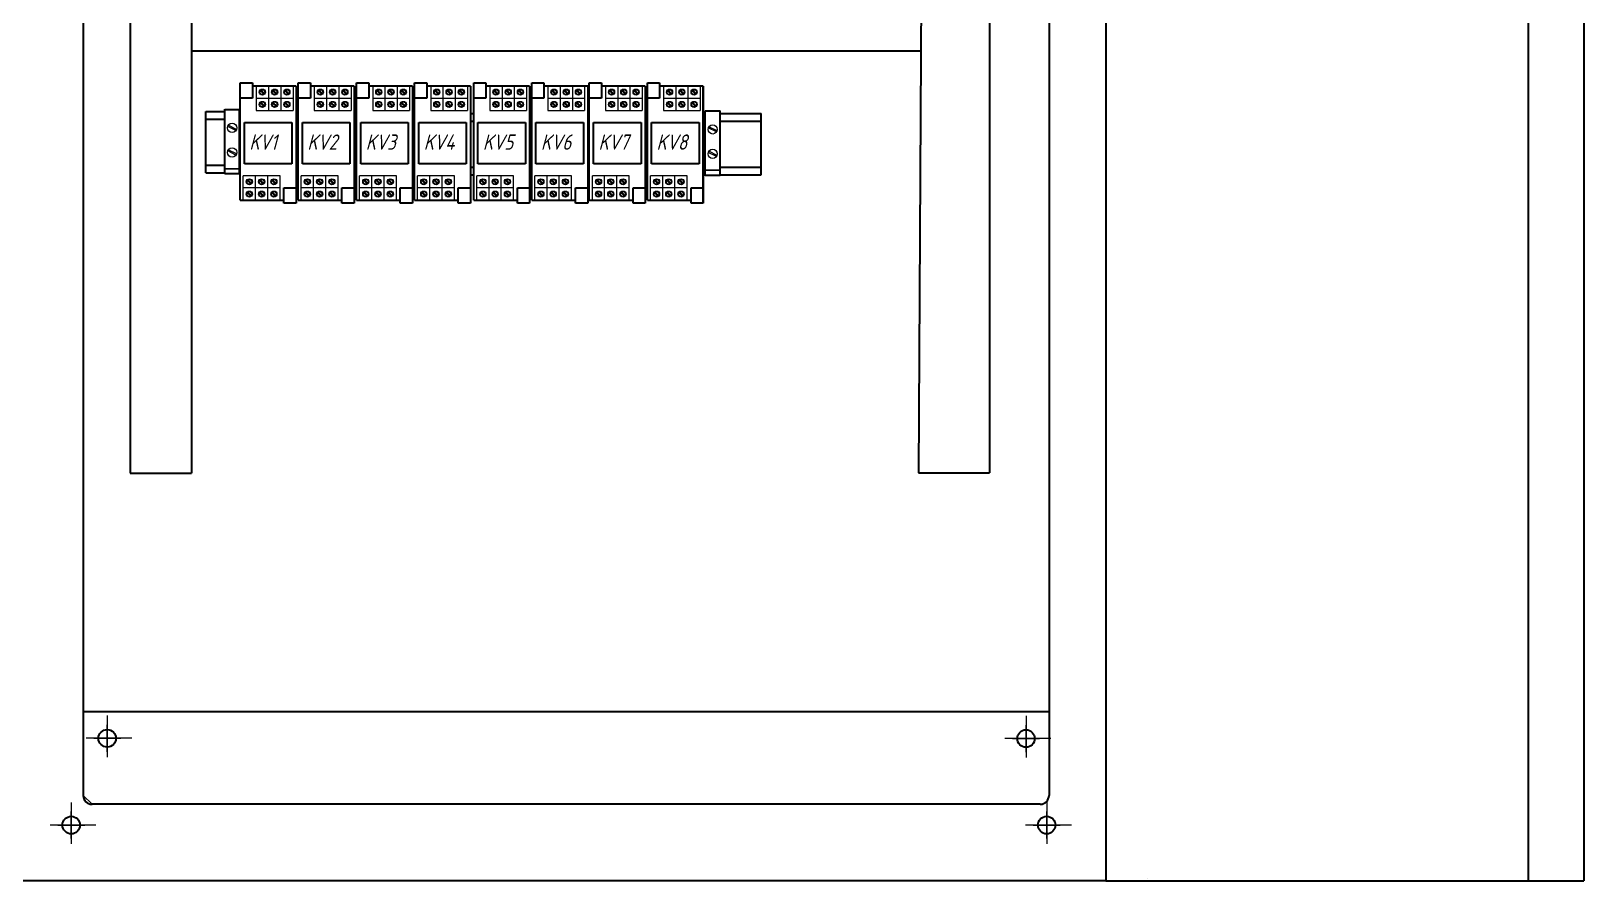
# Model space of a CAD drawing. Header units: millimetres. Extents: x -14 to 2659, y -2986 to -401.
# Drawn here: x 1769.6 to 1946.9, y -1314 to -1217 of the extents above; entities that cross this region are included whole.
import ezdxf

# ---------------------------------------------------------------- set-up
doc = ezdxf.new("R2010")
doc.units = ezdxf.units.MM
doc.layers.get('0').update_dxf_attribs({"lineweight": 20})
doc.layers.add('ссылки', color=7, linetype='Continuous')
doc.styles.add('ЕСКД', font='GOST_A.TTF', dxfattribs={"oblique": 15})

msp = doc.modelspace()

# ---------------------------------------------------------------- linework, layer by layer
at = {"color": 7, "lineweight": 30}
for p, q in [((1892.27974, -1150.80068), (1892.27974, -1313.97173)), ((1940.50913, -1150.80068), (1940.50913, -1313.97173)), ((1946.85872, -1150.80068), (1946.85872, -1313.97173)), ((1775.54033, -1160.55068), (1775.54033, -1304.22173)), ((1885.78969, -1160.55068), (1885.78969, -1266.56366)), ((1775.54033, -1169.45758), (1775.54033, -1278.67536)), ((1775.54033, -1169.50764), (1775.54033, -1278.67536)), ((1780.88879, -1169.84313), (1780.88879, -1267.44185)), ((1787.88889, -1169.84313), (1787.88879, -1267.44185)), ((1871.47897, -1169.84314), (1870.87493, -1267.40487)), ((1878.99759, -1169.84314), (1878.99759, -1267.40487)), ((1885.78969, -1169.5577), (1885.78969, -1304.22173)), ((1787.88885, -1219.21367), (1871.1733, -1219.21367)), ((1789.52453, -1233.14775), (1789.52453, -1226.14775)), ((1791.69458, -1225.92451), (1793.37458, -1225.92451)), ((1791.69458, -1233.27451), (1791.69458, -1225.92451)), ((1791.70431, -1233.23082), (1791.70431, -1225.88082)), ((1791.70717, -1233.19206), (1791.70717, -1225.88082)), ((1793.37458, -1233.27451), (1793.37458, -1225.92451)), ((1793.37458, -1233.27451), (1793.37458, -1226.27451)), ((1846.55208, -1226.08695), (1848.23208, -1226.08695)), ((1846.55208, -1233.43695), (1846.55208, -1226.08695)), ((1848.23208, -1233.43695), (1848.23208, -1226.08695)), ((1848.23208, -1233.43695), (1848.23208, -1226.43695)), ((1852.93034, -1233.36201), (1852.93035, -1226.36201)), ((1793.37458, -1233.27451), (1791.69458, -1233.27451)), ((1848.23208, -1233.43695), (1846.55208, -1233.43695)), ((1775.54033, -1294.61912), (1885.78969, -1294.61912)), ((1884.78969, -1305.22173), (1776.54033, -1305.22173)), ((1892.27974, -1313.97173), (1767.41533, -1313.97173)), ((1892.27974, -1313.97173), (1946.85872, -1313.97173))]:
    msp.add_line(p, q, dxfattribs=at)
at = {"lineweight": 30}
for p, q in [((1793.44907, -1222.88821), (1794.84907, -1222.88821)), ((1793.44907, -1236.27571), (1793.44907, -1222.88821)), ((1794.84907, -1222.88821), (1794.84907, -1224.63821)), ((1800.07192, -1222.88821), (1801.47192, -1222.88821)), ((1800.07192, -1236.27571), (1800.07192, -1222.88821)), ((1801.47192, -1222.88821), (1801.47192, -1224.63821)), ((1806.73945, -1222.88821), (1808.13945, -1222.88821)), ((1806.73945, -1236.27571), (1806.73945, -1222.88821)), ((1808.13945, -1222.88821), (1808.13945, -1224.63821)), ((1813.3623, -1222.88821), (1814.7623, -1222.88821)), ((1813.3623, -1236.27571), (1813.3623, -1222.88821)), ((1814.7623, -1222.88821), (1814.7623, -1224.63821)), ((1820.11151, -1222.88821), (1821.51151, -1222.88821)), ((1820.11151, -1236.27571), (1820.11151, -1222.88821)), ((1821.51151, -1222.88821), (1821.51151, -1224.63821)), ((1826.73437, -1222.88821), (1828.13437, -1222.88821)), ((1826.73437, -1236.27571), (1826.73437, -1222.88821)), ((1828.13437, -1222.88821), (1828.13437, -1224.63821)), ((1833.31137, -1222.88821), (1834.71137, -1222.88821)), ((1833.31137, -1236.27571), (1833.31137, -1222.88821)), ((1834.71137, -1222.88821), (1834.71137, -1224.63821)), ((1839.93423, -1222.88821), (1841.33423, -1222.88821)), ((1839.93423, -1236.27571), (1839.93423, -1222.88821)), ((1841.33423, -1222.88821), (1841.33423, -1224.63821)), ((1794.84907, -1224.63821), (1793.44907, -1224.63821)), ((1799.83657, -1223.23821), (1794.84907, -1223.23821)), ((1799.83657, -1223.23821), (1799.83657, -1236.62571)), ((1801.47192, -1224.63821), (1800.07192, -1224.63821)), ((1806.45942, -1223.23821), (1801.47192, -1223.23821)), ((1806.45942, -1223.23821), (1806.45942, -1236.62571)), ((1808.13945, -1224.63821), (1806.73945, -1224.63821)), ((1813.12695, -1223.23821), (1808.13945, -1223.23821)), ((1813.12695, -1223.23821), (1813.12695, -1236.62571)), ((1814.7623, -1224.63821), (1813.3623, -1224.63821)), ((1819.7498, -1223.23821), (1814.7623, -1223.23821)), ((1819.7498, -1223.23821), (1819.7498, -1236.62571)), ((1821.51151, -1224.63821), (1820.11151, -1224.63821)), ((1826.49901, -1223.23821), (1821.51151, -1223.23821)), ((1826.49901, -1223.23821), (1826.49901, -1236.62571)), ((1828.13437, -1224.63821), (1826.73437, -1224.63821)), ((1833.12187, -1223.23821), (1828.13437, -1223.23821)), ((1833.12187, -1223.23821), (1833.12187, -1236.62571)), ((1834.71137, -1224.63821), (1833.31137, -1224.63821)), ((1839.69887, -1223.23821), (1834.71137, -1223.23821)), ((1839.69887, -1223.23821), (1839.69887, -1236.62571)), ((1841.33423, -1224.63821), (1839.93423, -1224.63821)), ((1846.32173, -1223.23821), (1841.33423, -1223.23821)), ((1846.32172, -1236.62571), (1846.32172, -1223.23821)), ((1846.32173, -1223.23821), (1846.32173, -1236.62571)), ((1793.93032, -1227.39446), (1799.35532, -1227.39446)), ((1793.93032, -1232.11946), (1793.93032, -1227.39446)), ((1799.35532, -1227.39446), (1799.35532, -1232.11946)), ((1800.55317, -1227.39446), (1805.97817, -1227.39446)), ((1800.55317, -1232.11946), (1800.55317, -1227.39446)), ((1805.97817, -1227.39446), (1805.97817, -1232.11946)), ((1807.2207, -1227.39446), (1812.6457, -1227.39446)), ((1807.2207, -1232.11946), (1807.2207, -1227.39446)), ((1812.6457, -1227.39446), (1812.6457, -1232.11946)), ((1813.84355, -1227.39446), (1819.26855, -1227.39446)), ((1813.84355, -1232.11946), (1813.84355, -1227.39446)), ((1819.26855, -1227.39446), (1819.26855, -1232.11946)), ((1820.59276, -1227.39446), (1826.01776, -1227.39446)), ((1820.59276, -1232.11946), (1820.59276, -1227.39446)), ((1826.01776, -1227.39446), (1826.01776, -1232.11946)), ((1827.21562, -1227.39446), (1832.64062, -1227.39446)), ((1827.21562, -1232.11946), (1827.21562, -1227.39446)), ((1832.64062, -1227.39446), (1832.64062, -1232.11946)), ((1833.79262, -1227.39446), (1839.21762, -1227.39446)), ((1833.79262, -1232.11946), (1833.79262, -1227.39446)), ((1839.21762, -1227.39446), (1839.21762, -1232.11946)), ((1840.41548, -1227.39446), (1845.84048, -1227.39446)), ((1840.41548, -1232.11946), (1840.41548, -1227.39446)), ((1845.84048, -1227.39446), (1845.84048, -1232.11946)), ((1799.35532, -1232.11946), (1793.93032, -1232.11946)), ((1805.97817, -1232.11946), (1800.55317, -1232.11946)), ((1812.6457, -1232.11946), (1807.2207, -1232.11946)), ((1819.26855, -1232.11946), (1813.84355, -1232.11946)), ((1826.01776, -1232.11946), (1820.59276, -1232.11946)), ((1832.64062, -1232.11946), (1827.21562, -1232.11946)), ((1839.21762, -1232.11946), (1833.79262, -1232.11946)), ((1845.84048, -1232.11946), (1840.41548, -1232.11946)), ((1798.43657, -1236.62571), (1798.43657, -1234.87571)), ((1798.43657, -1234.87571), (1799.83657, -1234.87571)), ((1805.05942, -1236.62571), (1805.05942, -1234.87571)), ((1805.05942, -1234.87571), (1806.45942, -1234.87571)), ((1811.72695, -1236.62571), (1811.72695, -1234.87571)), ((1811.72695, -1234.87571), (1813.12695, -1234.87571)), ((1818.3498, -1236.62571), (1818.3498, -1234.87571)), ((1818.3498, -1234.87571), (1819.7498, -1234.87571)), ((1825.09901, -1236.62571), (1825.09901, -1234.87571)), ((1825.09901, -1234.87571), (1826.49901, -1234.87571)), ((1831.72187, -1236.62571), (1831.72187, -1234.87571)), ((1831.72187, -1234.87571), (1833.12187, -1234.87571)), ((1838.29887, -1236.62571), (1838.29887, -1234.87571)), ((1838.29887, -1234.87571), (1839.69887, -1234.87571)), ((1844.92173, -1236.62571), (1844.92173, -1234.87571)), ((1844.92173, -1234.87571), (1846.32173, -1234.87571)), ((1793.44907, -1236.27571), (1798.43657, -1236.27571)), ((1799.83657, -1236.62571), (1798.43657, -1236.62571)), ((1800.07192, -1236.27571), (1805.05942, -1236.27571)), ((1806.45942, -1236.62571), (1805.05942, -1236.62571)), ((1806.73945, -1236.27571), (1811.72695, -1236.27571)), ((1813.12695, -1236.62571), (1811.72695, -1236.62571)), ((1813.3623, -1236.27571), (1818.3498, -1236.27571)), ((1819.7498, -1236.62571), (1818.3498, -1236.62571)), ((1820.11151, -1236.27571), (1825.09901, -1236.27571)), ((1826.49901, -1236.62571), (1825.09901, -1236.62571)), ((1826.73437, -1236.27571), (1831.72187, -1236.27571)), ((1833.12187, -1236.62571), (1831.72187, -1236.62571)), ((1833.31137, -1236.27571), (1838.29887, -1236.27571)), ((1839.69887, -1236.62571), (1838.29887, -1236.62571)), ((1839.93423, -1236.27571), (1844.92173, -1236.27571)), ((1846.32173, -1236.62571), (1844.92173, -1236.62571))]:
    msp.add_line(p, q, dxfattribs=at)
for p, q in [((1795.28657, -1223.23821), (1795.28657, -1226.03821)), ((1795.28657, -1224.63821), (1799.48657, -1224.63821)), ((1796.14393, -1224.16981), (1795.75497, -1223.78085)), ((1796.21817, -1224.09556), (1795.82922, -1223.70661)), ((1796.68657, -1223.23821), (1796.68657, -1226.03821)), ((1797.54393, -1224.16981), (1797.15497, -1223.78085)), ((1797.61817, -1224.09556), (1797.22922, -1223.70661)), ((1798.08657, -1223.23821), (1798.08657, -1226.03821)), ((1798.94393, -1224.16981), (1798.55497, -1223.78085)), ((1799.01817, -1224.09556), (1798.62922, -1223.70661)), ((1799.48657, -1223.23821), (1799.48657, -1226.03821)), ((1801.90942, -1223.23821), (1801.90942, -1226.03821)), ((1801.90942, -1224.63821), (1806.10942, -1224.63821)), ((1802.76678, -1224.16981), (1802.37782, -1223.78085)), ((1802.84102, -1224.09556), (1802.45207, -1223.70661)), ((1803.30942, -1223.23821), (1803.30942, -1226.03821)), ((1804.16678, -1224.16981), (1803.77782, -1223.78085)), ((1804.24102, -1224.09556), (1803.85207, -1223.70661)), ((1804.70942, -1223.23821), (1804.70942, -1226.03821)), ((1805.56678, -1224.16981), (1805.17782, -1223.78085)), ((1805.64102, -1224.09556), (1805.25207, -1223.70661)), ((1806.10942, -1223.23821), (1806.10942, -1226.03821)), ((1808.57695, -1223.23821), (1808.57695, -1226.03821)), ((1808.57695, -1224.63821), (1812.77695, -1224.63821)), ((1809.43431, -1224.16981), (1809.04535, -1223.78085)), ((1809.50855, -1224.09556), (1809.1196, -1223.70661)), ((1809.97695, -1223.23821), (1809.97695, -1226.03821)), ((1810.83431, -1224.16981), (1810.44535, -1223.78085)), ((1810.90855, -1224.09556), (1810.5196, -1223.70661)), ((1811.37695, -1223.23821), (1811.37695, -1226.03821)), ((1812.23431, -1224.16981), (1811.84535, -1223.78085)), ((1812.30855, -1224.09556), (1811.9196, -1223.70661)), ((1812.77695, -1223.23821), (1812.77695, -1226.03821)), ((1815.1998, -1223.23821), (1815.1998, -1226.03821)), ((1815.1998, -1224.63821), (1819.3998, -1224.63821)), ((1816.05716, -1224.16981), (1815.6682, -1223.78085)), ((1816.1314, -1224.09556), (1815.74245, -1223.70661)), ((1816.5998, -1223.23821), (1816.5998, -1226.03821)), ((1817.45716, -1224.16981), (1817.0682, -1223.78085)), ((1817.5314, -1224.09556), (1817.14245, -1223.70661)), ((1817.9998, -1223.23821), (1817.9998, -1226.03821)), ((1818.85716, -1224.16981), (1818.4682, -1223.78085)), ((1818.9314, -1224.09556), (1818.54245, -1223.70661)), ((1819.3998, -1223.23821), (1819.3998, -1226.03821)), ((1821.94901, -1223.23821), (1821.94901, -1226.03821)), ((1821.94901, -1224.63821), (1826.14901, -1224.63821)), ((1822.80637, -1224.16981), (1822.41741, -1223.78085)), ((1822.88062, -1224.09556), (1822.49166, -1223.70661)), ((1823.34901, -1223.23821), (1823.34901, -1226.03821)), ((1824.20637, -1224.16981), (1823.81741, -1223.78085)), ((1824.28062, -1224.09556), (1823.89166, -1223.70661)), ((1824.74901, -1223.23821), (1824.74901, -1226.03821)), ((1825.60637, -1224.16981), (1825.21741, -1223.78085)), ((1825.68062, -1224.09556), (1825.29166, -1223.70661)), ((1826.14901, -1223.23821), (1826.14901, -1226.03821)), ((1828.57187, -1223.23821), (1828.57187, -1226.03821)), ((1828.57187, -1224.63821), (1832.77187, -1224.63821)), ((1829.42922, -1224.16981), (1829.04026, -1223.78085)), ((1829.50347, -1224.09556), (1829.11451, -1223.70661)), ((1829.97187, -1223.23821), (1829.97187, -1226.03821)), ((1830.82922, -1224.16981), (1830.44026, -1223.78085)), ((1830.90347, -1224.09556), (1830.51451, -1223.70661)), ((1831.37187, -1223.23821), (1831.37187, -1226.03821)), ((1832.22922, -1224.16981), (1831.84026, -1223.78085)), ((1832.30347, -1224.09556), (1831.91451, -1223.70661)), ((1832.77187, -1223.23821), (1832.77187, -1226.03821)), ((1835.14887, -1223.23821), (1835.14887, -1226.03821)), ((1835.14887, -1224.63821), (1839.34887, -1224.63821)), ((1836.00623, -1224.16981), (1835.61727, -1223.78085)), ((1836.08048, -1224.09556), (1835.69152, -1223.70661)), ((1836.54887, -1223.23821), (1836.54887, -1226.03821)), ((1837.40623, -1224.16981), (1837.01727, -1223.78085)), ((1837.48048, -1224.09556), (1837.09152, -1223.70661)), ((1837.94887, -1223.23821), (1837.94887, -1226.03821)), ((1838.80623, -1224.16981), (1838.41727, -1223.78085)), ((1838.88048, -1224.09556), (1838.49152, -1223.70661)), ((1839.34887, -1223.23821), (1839.34887, -1226.03821)), ((1841.77173, -1223.23821), (1841.77173, -1226.03821)), ((1841.77173, -1224.63821), (1845.97173, -1224.63821)), ((1842.62908, -1224.16981), (1842.24012, -1223.78085)), ((1842.70333, -1224.09556), (1842.31437, -1223.70661)), ((1843.17173, -1223.23821), (1843.17173, -1226.03821)), ((1844.02908, -1224.16981), (1843.64012, -1223.78085)), ((1844.10333, -1224.09556), (1843.71437, -1223.70661)), ((1844.57173, -1223.23821), (1844.57173, -1226.03821)), ((1845.42908, -1224.16981), (1845.04012, -1223.78085)), ((1845.50333, -1224.09556), (1845.11437, -1223.70661)), ((1845.97173, -1223.23821), (1845.97173, -1226.03821)), ((1795.28657, -1226.03821), (1799.48657, -1226.03821)), ((1796.14393, -1225.56981), (1795.75497, -1225.18085)), ((1796.21817, -1225.49556), (1795.82922, -1225.10661)), ((1797.54393, -1225.56981), (1797.15497, -1225.18085)), ((1797.61817, -1225.49556), (1797.22922, -1225.10661)), ((1798.94393, -1225.56981), (1798.55497, -1225.18085)), ((1799.01817, -1225.49556), (1798.62922, -1225.10661)), ((1801.90942, -1226.03821), (1806.10942, -1226.03821)), ((1802.76678, -1225.56981), (1802.37782, -1225.18085)), ((1802.84102, -1225.49556), (1802.45207, -1225.10661)), ((1804.16678, -1225.56981), (1803.77782, -1225.18085)), ((1804.24102, -1225.49556), (1803.85207, -1225.10661)), ((1805.56678, -1225.56981), (1805.17782, -1225.18085)), ((1805.64102, -1225.49556), (1805.25207, -1225.10661)), ((1808.57695, -1226.03821), (1812.77695, -1226.03821)), ((1809.43431, -1225.56981), (1809.04535, -1225.18085)), ((1809.50855, -1225.49556), (1809.1196, -1225.10661)), ((1810.83431, -1225.56981), (1810.44535, -1225.18085)), ((1810.90855, -1225.49556), (1810.5196, -1225.10661)), ((1812.23431, -1225.56981), (1811.84535, -1225.18085)), ((1812.30855, -1225.49556), (1811.9196, -1225.10661)), ((1815.1998, -1226.03821), (1819.3998, -1226.03821)), ((1816.05716, -1225.56981), (1815.6682, -1225.18085)), ((1816.1314, -1225.49556), (1815.74245, -1225.10661)), ((1817.45716, -1225.56981), (1817.0682, -1225.18085)), ((1817.5314, -1225.49556), (1817.14245, -1225.10661)), ((1818.85716, -1225.56981), (1818.4682, -1225.18085)), ((1818.9314, -1225.49556), (1818.54245, -1225.10661)), ((1821.94901, -1226.03821), (1826.14901, -1226.03821)), ((1822.80637, -1225.56981), (1822.41741, -1225.18085)), ((1822.88062, -1225.49556), (1822.49166, -1225.10661)), ((1824.20637, -1225.56981), (1823.81741, -1225.18085)), ((1824.28062, -1225.49556), (1823.89166, -1225.10661)), ((1825.60637, -1225.56981), (1825.21741, -1225.18085)), ((1825.68062, -1225.49556), (1825.29166, -1225.10661)), ((1828.57187, -1226.03821), (1832.77187, -1226.03821)), ((1829.42922, -1225.56981), (1829.04026, -1225.18085)), ((1829.50347, -1225.49556), (1829.11451, -1225.10661)), ((1830.82922, -1225.56981), (1830.44026, -1225.18085)), ((1830.90347, -1225.49556), (1830.51451, -1225.10661)), ((1832.22922, -1225.56981), (1831.84026, -1225.18085)), ((1832.30347, -1225.49556), (1831.91451, -1225.10661)), ((1835.14887, -1226.03821), (1839.34887, -1226.03821)), ((1836.00623, -1225.56981), (1835.61727, -1225.18085)), ((1836.08048, -1225.49556), (1835.69152, -1225.10661)), ((1837.40623, -1225.56981), (1837.01727, -1225.18085)), ((1837.48048, -1225.49556), (1837.09152, -1225.10661)), ((1838.80623, -1225.56981), (1838.41727, -1225.18085)), ((1838.88048, -1225.49556), (1838.49152, -1225.10661)), ((1841.77173, -1226.03821), (1845.97173, -1226.03821)), ((1842.62908, -1225.56981), (1842.24012, -1225.18085)), ((1842.70333, -1225.49556), (1842.31437, -1225.10661)), ((1844.02908, -1225.56981), (1843.64012, -1225.18085)), ((1844.10333, -1225.49556), (1843.71437, -1225.10661)), ((1845.42908, -1225.56981), (1845.04012, -1225.18085)), ((1845.50333, -1225.49556), (1845.11437, -1225.10661)), ((1793.79907, -1236.27571), (1793.79907, -1233.47571)), ((1797.99907, -1233.47571), (1793.79907, -1233.47571)), ((1795.19907, -1236.27571), (1795.19907, -1233.47571)), ((1796.59907, -1236.27571), (1796.59907, -1233.47571)), ((1797.99907, -1236.27571), (1797.99907, -1233.47571)), ((1800.42192, -1236.27571), (1800.42192, -1233.47571)), ((1804.62192, -1233.47571), (1800.42192, -1233.47571)), ((1801.82192, -1236.27571), (1801.82192, -1233.47571)), ((1803.22192, -1236.27571), (1803.22192, -1233.47571)), ((1804.62192, -1236.27571), (1804.62192, -1233.47571)), ((1807.08945, -1236.27571), (1807.08945, -1233.47571)), ((1811.28945, -1233.47571), (1807.08945, -1233.47571)), ((1808.48945, -1236.27571), (1808.48945, -1233.47571)), ((1809.88945, -1236.27571), (1809.88945, -1233.47571)), ((1811.28945, -1236.27571), (1811.28945, -1233.47571)), ((1813.7123, -1236.27571), (1813.7123, -1233.47571)), ((1817.9123, -1233.47571), (1813.7123, -1233.47571)), ((1815.1123, -1236.27571), (1815.1123, -1233.47571)), ((1816.5123, -1236.27571), (1816.5123, -1233.47571)), ((1817.9123, -1236.27571), (1817.9123, -1233.47571)), ((1820.46151, -1236.27571), (1820.46151, -1233.47571)), ((1824.66151, -1233.47571), (1820.46151, -1233.47571)), ((1821.86151, -1236.27571), (1821.86151, -1233.47571)), ((1823.26151, -1236.27571), (1823.26151, -1233.47571)), ((1824.66151, -1236.27571), (1824.66151, -1233.47571)), ((1827.08437, -1236.27571), (1827.08437, -1233.47571)), ((1831.28437, -1233.47571), (1827.08437, -1233.47571)), ((1828.48437, -1236.27571), (1828.48437, -1233.47571)), ((1829.88437, -1236.27571), (1829.88437, -1233.47571)), ((1831.28437, -1236.27571), (1831.28437, -1233.47571)), ((1833.66137, -1236.27571), (1833.66137, -1233.47571)), ((1837.86137, -1233.47571), (1833.66137, -1233.47571)), ((1835.06137, -1236.27571), (1835.06137, -1233.47571)), ((1836.46137, -1236.27571), (1836.46137, -1233.47571)), ((1837.86137, -1236.27571), (1837.86137, -1233.47571)), ((1840.28423, -1236.27571), (1840.28423, -1233.47571)), ((1844.48423, -1233.47571), (1840.28423, -1233.47571)), ((1841.68423, -1236.27571), (1841.68423, -1233.47571)), ((1843.08423, -1236.27571), (1843.08423, -1233.47571)), ((1844.48423, -1236.27571), (1844.48423, -1233.47571)), ((1797.99907, -1234.87571), (1793.79907, -1234.87571)), ((1794.26747, -1234.01835), (1794.65643, -1234.40731)), ((1794.26747, -1235.41835), (1794.65643, -1235.80731)), ((1794.34172, -1233.94411), (1794.73067, -1234.33306)), ((1794.34172, -1235.34411), (1794.73067, -1235.73306)), ((1795.66747, -1234.01835), (1796.05643, -1234.40731)), ((1795.66747, -1235.41835), (1796.05643, -1235.80731)), ((1795.74172, -1233.94411), (1796.13067, -1234.33306)), ((1795.74172, -1235.34411), (1796.13067, -1235.73306)), ((1797.06747, -1234.01835), (1797.45643, -1234.40731)), ((1797.06747, -1235.41835), (1797.45643, -1235.80731)), ((1797.14172, -1233.94411), (1797.53067, -1234.33306)), ((1797.14172, -1235.34411), (1797.53067, -1235.73306)), ((1804.62192, -1234.87571), (1800.42192, -1234.87571)), ((1800.89032, -1234.01835), (1801.27928, -1234.40731)), ((1800.89032, -1235.41835), (1801.27928, -1235.80731)), ((1800.96457, -1233.94411), (1801.35352, -1234.33306)), ((1800.96457, -1235.34411), (1801.35352, -1235.73306)), ((1802.29032, -1234.01835), (1802.67928, -1234.40731)), ((1802.29032, -1235.41835), (1802.67928, -1235.80731)), ((1802.36457, -1233.94411), (1802.75352, -1234.33306)), ((1802.36457, -1235.34411), (1802.75352, -1235.73306)), ((1803.69032, -1234.01835), (1804.07928, -1234.40731)), ((1803.69032, -1235.41835), (1804.07928, -1235.80731)), ((1803.76457, -1233.94411), (1804.15352, -1234.33306)), ((1803.76457, -1235.34411), (1804.15352, -1235.73306)), ((1811.28945, -1234.87571), (1807.08945, -1234.87571)), ((1807.55785, -1234.01835), (1807.94681, -1234.40731)), ((1807.55785, -1235.41835), (1807.94681, -1235.80731)), ((1807.6321, -1233.94411), (1808.02105, -1234.33306)), ((1807.6321, -1235.34411), (1808.02105, -1235.73306)), ((1808.95785, -1234.01835), (1809.34681, -1234.40731)), ((1808.95785, -1235.41835), (1809.34681, -1235.80731)), ((1809.0321, -1233.94411), (1809.42105, -1234.33306)), ((1809.0321, -1235.34411), (1809.42105, -1235.73306)), ((1810.35785, -1234.01835), (1810.74681, -1234.40731)), ((1810.35785, -1235.41835), (1810.74681, -1235.80731)), ((1810.4321, -1233.94411), (1810.82105, -1234.33306)), ((1810.4321, -1235.34411), (1810.82105, -1235.73306)), ((1817.9123, -1234.87571), (1813.7123, -1234.87571)), ((1814.1807, -1234.01835), (1814.56966, -1234.40731)), ((1814.1807, -1235.41835), (1814.56966, -1235.80731)), ((1814.25495, -1233.94411), (1814.6439, -1234.33306)), ((1814.25495, -1235.34411), (1814.6439, -1235.73306)), ((1815.5807, -1234.01835), (1815.96966, -1234.40731)), ((1815.5807, -1235.41835), (1815.96966, -1235.80731)), ((1815.65495, -1233.94411), (1816.0439, -1234.33306)), ((1815.65495, -1235.34411), (1816.0439, -1235.73306)), ((1816.9807, -1234.01835), (1817.36966, -1234.40731)), ((1816.9807, -1235.41835), (1817.36966, -1235.80731)), ((1817.05495, -1233.94411), (1817.4439, -1234.33306)), ((1817.05495, -1235.34411), (1817.4439, -1235.73306)), ((1824.66151, -1234.87571), (1820.46151, -1234.87571)), ((1820.92991, -1234.01835), (1821.31887, -1234.40731)), ((1820.92991, -1235.41835), (1821.31887, -1235.80731)), ((1821.00416, -1233.94411), (1821.39312, -1234.33306)), ((1821.00416, -1235.34411), (1821.39312, -1235.73306)), ((1822.32991, -1234.01835), (1822.71887, -1234.40731)), ((1822.32991, -1235.41835), (1822.71887, -1235.80731)), ((1822.40416, -1233.94411), (1822.79312, -1234.33306)), ((1822.40416, -1235.34411), (1822.79312, -1235.73306)), ((1823.72991, -1234.01835), (1824.11887, -1234.40731)), ((1823.72991, -1235.41835), (1824.11887, -1235.80731)), ((1823.80416, -1233.94411), (1824.19312, -1234.33306)), ((1823.80416, -1235.34411), (1824.19312, -1235.73306)), ((1831.28437, -1234.87571), (1827.08437, -1234.87571)), ((1827.55276, -1234.01835), (1827.94172, -1234.40731)), ((1827.55276, -1235.41835), (1827.94172, -1235.80731)), ((1827.62701, -1233.94411), (1828.01597, -1234.33306)), ((1827.62701, -1235.34411), (1828.01597, -1235.73306)), ((1828.95276, -1234.01835), (1829.34172, -1234.40731)), ((1828.95276, -1235.41835), (1829.34172, -1235.80731)), ((1829.02701, -1233.94411), (1829.41597, -1234.33306)), ((1829.02701, -1235.34411), (1829.41597, -1235.73306)), ((1830.35276, -1234.01835), (1830.74172, -1234.40731)), ((1830.35276, -1235.41835), (1830.74172, -1235.80731)), ((1830.42701, -1233.94411), (1830.81597, -1234.33306)), ((1830.42701, -1235.34411), (1830.81597, -1235.73306)), ((1837.86137, -1234.87571), (1833.66137, -1234.87571)), ((1834.12977, -1234.01835), (1834.51873, -1234.40731)), ((1834.12977, -1235.41835), (1834.51873, -1235.80731)), ((1834.20402, -1233.94411), (1834.59298, -1234.33306)), ((1834.20402, -1235.34411), (1834.59298, -1235.73306)), ((1835.52977, -1234.01835), (1835.91873, -1234.40731)), ((1835.52977, -1235.41835), (1835.91873, -1235.80731)), ((1835.60402, -1233.94411), (1835.99298, -1234.33306)), ((1835.60402, -1235.34411), (1835.99298, -1235.73306)), ((1836.92977, -1234.01835), (1837.31873, -1234.40731)), ((1836.92977, -1235.41835), (1837.31873, -1235.80731)), ((1837.00402, -1233.94411), (1837.39298, -1234.33306)), ((1837.00402, -1235.34411), (1837.39298, -1235.73306)), ((1844.48423, -1234.87571), (1840.28423, -1234.87571)), ((1840.75262, -1234.01835), (1841.14158, -1234.40731)), ((1840.75262, -1235.41835), (1841.14158, -1235.80731)), ((1840.82687, -1233.94411), (1841.21583, -1234.33306)), ((1840.82687, -1235.34411), (1841.21583, -1235.73306)), ((1842.15262, -1234.01835), (1842.54158, -1234.40731)), ((1842.15262, -1235.41835), (1842.54158, -1235.80731)), ((1842.22687, -1233.94411), (1842.61583, -1234.33306)), ((1842.22687, -1235.34411), (1842.61583, -1235.73306)), ((1843.55262, -1234.01835), (1843.94158, -1234.40731)), ((1843.55262, -1235.41835), (1843.94158, -1235.80731)), ((1843.62687, -1233.94411), (1844.01583, -1234.33306)), ((1843.62687, -1235.34411), (1844.01583, -1235.73306)), ((1778.27489, -1299.23317), (1778.27489, -1296.15631)), ((1883.1647, -1299.26016), (1883.1647, -1296.1833)), ((1776.73646, -1297.69474), (1779.81332, -1297.69474)), ((1881.62626, -1297.72173), (1884.70312, -1297.72173)), ((1774.16533, -1309.13516), (1774.16533, -1306.0583)), ((1885.52974, -1309.13516), (1885.52974, -1306.0583)), ((1772.6269, -1307.59673), (1775.70376, -1307.59673)), ((1883.99131, -1307.59673), (1887.06817, -1307.59673))]:
    msp.add_line(p, q)
at = {"color": 0, "lineweight": 30}
for p, q in [((1789.52453, -1226.14775), (1791.70431, -1226.14775)), ((1799.83657, -1226.36201), (1800.07192, -1226.36201)), ((1806.45942, -1226.36201), (1806.69477, -1226.36201)), ((1813.12695, -1226.36201), (1813.3623, -1226.36201)), ((1819.7498, -1226.36201), (1820.11151, -1226.36201)), ((1826.49901, -1226.36201), (1826.73437, -1226.36201)), ((1833.12187, -1226.36201), (1833.31137, -1226.36201)), ((1839.69887, -1226.36201), (1839.93423, -1226.36201)), ((1846.32173, -1226.36201), (1846.55708, -1226.36201)), ((1848.23707, -1226.37634), (1852.93035, -1226.37009)), ((1789.52453, -1227.02275), (1791.70431, -1227.02275)), ((1799.83657, -1227.23701), (1800.07192, -1227.23701)), ((1806.45942, -1227.23701), (1806.69477, -1227.23701)), ((1813.12695, -1227.23701), (1813.3623, -1227.23701)), ((1819.7498, -1227.23701), (1820.11151, -1227.23701)), ((1826.49901, -1227.23701), (1826.73437, -1227.23701)), ((1833.12187, -1227.23701), (1833.31137, -1227.23701)), ((1839.69887, -1227.23701), (1839.93423, -1227.23701)), ((1846.32173, -1227.23701), (1846.55708, -1227.23701)), ((1848.23707, -1227.23701), (1852.93035, -1227.23701)), ((1789.52453, -1232.27275), (1791.70431, -1232.27275)), ((1789.52453, -1233.14775), (1791.70431, -1233.15197)), ((1799.83657, -1232.48701), (1800.07192, -1232.48701)), ((1799.83657, -1233.36201), (1800.07192, -1233.36201)), ((1806.45942, -1232.48701), (1806.69477, -1232.48701)), ((1806.45942, -1233.36201), (1806.69477, -1233.36201)), ((1813.12695, -1232.48701), (1813.3623, -1232.48701)), ((1813.12695, -1233.36201), (1813.3623, -1233.36201)), ((1819.7498, -1232.48701), (1820.11151, -1232.48701)), ((1819.7498, -1233.36201), (1820.11151, -1233.36201)), ((1826.49901, -1232.48701), (1826.73437, -1232.48701)), ((1826.49901, -1233.36201), (1826.73437, -1233.36201)), ((1833.12187, -1232.48701), (1833.31137, -1232.48701)), ((1833.12187, -1233.36201), (1833.31137, -1233.36201)), ((1839.69887, -1232.48701), (1839.93423, -1232.48701)), ((1839.69887, -1233.36201), (1839.93423, -1233.36201)), ((1846.32173, -1232.48701), (1846.55708, -1232.48701)), ((1846.32173, -1233.36201), (1846.55708, -1233.36201)), ((1848.23707, -1232.48701), (1852.93035, -1232.48701)), ((1848.23707, -1233.36201), (1852.93034, -1233.36201))]:
    msp.add_line(p, q, dxfattribs=at)
at = {"color": 250}
for p, q in [((1791.70431, -1226.30398), (1791.70431, -1233.30398)), ((1778.27489, -1295.09976), (1778.27489, -1299.84976)), ((1883.16469, -1295.12675), (1883.16469, -1299.87675)), ((1781.10048, -1297.69474), (1775.85048, -1297.69474)), ((1885.99028, -1297.72173), (1880.74028, -1297.72173)), ((1775.54033, -1304.22173), (1776.54033, -1305.22173)), ((1774.16533, -1305.00175), (1774.16533, -1309.75175)), ((1885.52974, -1305.00175), (1885.52974, -1309.75175)), ((1776.99092, -1307.59673), (1771.74092, -1307.59673)), ((1888.35533, -1307.59673), (1883.10533, -1307.59673)), ((1767.41533, -1313.97173), (1829.74092, -1313.97173))]:
    msp.add_line(p, q, dxfattribs=at)
at = {"color": 7, "linetype": 'Continuous', "lineweight": 0}
for p, q in [((1792.97348, -1228.32379), (1792.03134, -1227.85434)), ((1793.03782, -1228.19467), (1792.09567, -1227.72523)), ((1847.83099, -1228.48623), (1846.88884, -1228.01679)), ((1847.89532, -1228.35712), (1846.95318, -1227.88767)), ((1792.97348, -1231.12379), (1792.03134, -1230.65434)), ((1793.03782, -1230.99467), (1792.09567, -1230.52523)), ((1847.83099, -1231.28623), (1846.88884, -1230.81679)), ((1847.89532, -1231.15712), (1846.95318, -1230.68767))]:
    msp.add_line(p, q, dxfattribs=at)
at = {"color": 7, "lineweight": -3}
for p, q in [((1793.37458, -1232.6803), (1791.69458, -1232.6803)), ((1848.23208, -1232.84275), (1846.55208, -1232.84275))]:
    msp.add_line(p, q, dxfattribs=at)
at = {"color": 250, "lineweight": 30}
for p, q in [((1780.88879, -1267.44185), (1787.88879, -1267.44185)), ((1870.87493, -1267.40486), (1878.99759, -1267.40487))]:
    msp.add_line(p, q, dxfattribs=at)
at = {"color": 7}
for p, q in [((1817.02779, -1305.22173), (1869.90637, -1305.22173)), ((1892.27974, -1313.97173), (1897.03891, -1313.97173)), ((1892.27974, -1313.97173), (1897.03891, -1313.97173)), ((1897.06011, -1313.66104), (1897.06011, -1313.66104)), ((1897.06011, -1313.66104), (1897.06011, -1313.66104))]:
    msp.add_line(p, q, dxfattribs=at)
for centre, radius in [((1795.98657, -1223.93821), 0.35), ((1795.98657, -1225.33821), 0.35), ((1795.98657, -1223.93821), 0.28), ((1797.38657, -1223.93821), 0.35), ((1797.38657, -1225.33821), 0.35), ((1797.38657, -1223.93821), 0.28), ((1798.78657, -1223.93821), 0.35), ((1798.78657, -1225.33821), 0.35), ((1798.78657, -1223.93821), 0.28), ((1802.60942, -1223.93821), 0.35), ((1802.60942, -1225.33821), 0.35), ((1802.60942, -1223.93821), 0.28), ((1804.00942, -1223.93821), 0.35), ((1804.00942, -1225.33821), 0.35), ((1804.00942, -1223.93821), 0.28), ((1805.40942, -1223.93821), 0.35), ((1805.40942, -1225.33821), 0.35), ((1805.40942, -1223.93821), 0.28), ((1809.27695, -1223.93821), 0.35), ((1809.27695, -1225.33821), 0.35), ((1809.27695, -1223.93821), 0.28), ((1810.67695, -1223.93821), 0.35), ((1810.67695, -1225.33821), 0.35), ((1810.67695, -1223.93821), 0.28), ((1812.07695, -1223.93821), 0.35), ((1812.07695, -1225.33821), 0.35), ((1812.07695, -1223.93821), 0.28), ((1815.8998, -1223.93821), 0.35), ((1815.8998, -1225.33821), 0.35), ((1815.8998, -1223.93821), 0.28), ((1817.2998, -1223.93821), 0.35), ((1817.2998, -1225.33821), 0.35), ((1817.2998, -1223.93821), 0.28), ((1818.6998, -1223.93821), 0.35), ((1818.6998, -1225.33821), 0.35), ((1818.6998, -1223.93821), 0.28), ((1822.64901, -1223.93821), 0.35), ((1822.64901, -1225.33821), 0.35), ((1822.64901, -1223.93821), 0.28), ((1824.04901, -1223.93821), 0.35), ((1824.04901, -1225.33821), 0.35), ((1824.04901, -1223.93821), 0.28), ((1825.44901, -1223.93821), 0.35), ((1825.44901, -1225.33821), 0.35), ((1825.44901, -1223.93821), 0.28), ((1829.27187, -1223.93821), 0.35), ((1829.27187, -1225.33821), 0.35), ((1829.27187, -1223.93821), 0.28), ((1830.67187, -1223.93821), 0.35), ((1830.67187, -1225.33821), 0.35), ((1830.67187, -1223.93821), 0.28), ((1832.07187, -1223.93821), 0.35), ((1832.07187, -1225.33821), 0.35), ((1832.07187, -1223.93821), 0.28), ((1835.84887, -1223.93821), 0.35), ((1835.84887, -1225.33821), 0.35), ((1835.84887, -1223.93821), 0.28), ((1837.24887, -1223.93821), 0.35), ((1837.24887, -1225.33821), 0.35), ((1837.24887, -1223.93821), 0.28), ((1838.64887, -1223.93821), 0.35), ((1838.64887, -1225.33821), 0.35), ((1838.64887, -1223.93821), 0.28), ((1842.47173, -1223.93821), 0.35), ((1842.47173, -1225.33821), 0.35), ((1842.47173, -1223.93821), 0.28), ((1843.87173, -1223.93821), 0.35), ((1843.87173, -1225.33821), 0.35), ((1843.87173, -1223.93821), 0.28), ((1845.27173, -1223.93821), 0.35), ((1845.27173, -1225.33821), 0.35), ((1845.27173, -1223.93821), 0.28), ((1795.98657, -1225.33821), 0.28), ((1797.38657, -1225.33821), 0.28), ((1798.78657, -1225.33821), 0.28), ((1802.60942, -1225.33821), 0.28), ((1804.00942, -1225.33821), 0.28), ((1805.40942, -1225.33821), 0.28), ((1809.27695, -1225.33821), 0.28), ((1810.67695, -1225.33821), 0.28), ((1812.07695, -1225.33821), 0.28), ((1815.8998, -1225.33821), 0.28), ((1817.2998, -1225.33821), 0.28), ((1818.6998, -1225.33821), 0.28), ((1822.64901, -1225.33821), 0.28), ((1824.04901, -1225.33821), 0.28), ((1825.44901, -1225.33821), 0.28), ((1829.27187, -1225.33821), 0.28), ((1830.67187, -1225.33821), 0.28), ((1832.07187, -1225.33821), 0.28), ((1835.84887, -1225.33821), 0.28), ((1837.24887, -1225.33821), 0.28), ((1838.64887, -1225.33821), 0.28), ((1842.47173, -1225.33821), 0.28), ((1843.87173, -1225.33821), 0.28), ((1845.27173, -1225.33821), 0.28), ((1794.49907, -1234.17571), 0.35), ((1795.89907, -1234.17571), 0.35), ((1797.29907, -1234.17571), 0.35), ((1801.12192, -1234.17571), 0.35), ((1802.52192, -1234.17571), 0.35), ((1803.92192, -1234.17571), 0.35), ((1807.78945, -1234.17571), 0.35), ((1809.18945, -1234.17571), 0.35), ((1810.58945, -1234.17571), 0.35), ((1814.4123, -1234.17571), 0.35), ((1815.8123, -1234.17571), 0.35), ((1817.2123, -1234.17571), 0.35), ((1821.16151, -1234.17571), 0.35), ((1822.56151, -1234.17571), 0.35), ((1823.96151, -1234.17571), 0.35), ((1827.78437, -1234.17571), 0.35), ((1829.18437, -1234.17571), 0.35), ((1830.58437, -1234.17571), 0.35), ((1834.36137, -1234.17571), 0.35), ((1835.76137, -1234.17571), 0.35), ((1837.16137, -1234.17571), 0.35), ((1840.98423, -1234.17571), 0.35), ((1842.38423, -1234.17571), 0.35), ((1843.78423, -1234.17571), 0.35), ((1794.49907, -1235.57571), 0.35), ((1794.49907, -1234.17571), 0.28), ((1794.49907, -1235.57571), 0.28), ((1795.89907, -1235.57571), 0.35), ((1795.89907, -1234.17571), 0.28), ((1795.89907, -1235.57571), 0.28), ((1797.29907, -1235.57571), 0.35), ((1797.29907, -1234.17571), 0.28), ((1797.29907, -1235.57571), 0.28), ((1801.12192, -1235.57571), 0.35), ((1801.12192, -1234.17571), 0.28), ((1801.12192, -1235.57571), 0.28), ((1802.52192, -1235.57571), 0.35), ((1802.52192, -1234.17571), 0.28), ((1802.52192, -1235.57571), 0.28), ((1803.92192, -1235.57571), 0.35), ((1803.92192, -1234.17571), 0.28), ((1803.92192, -1235.57571), 0.28), ((1807.78945, -1235.57571), 0.35), ((1807.78945, -1234.17571), 0.28), ((1807.78945, -1235.57571), 0.28), ((1809.18945, -1235.57571), 0.35), ((1809.18945, -1234.17571), 0.28), ((1809.18945, -1235.57571), 0.28), ((1810.58945, -1235.57571), 0.35), ((1810.58945, -1234.17571), 0.28), ((1810.58945, -1235.57571), 0.28), ((1814.4123, -1235.57571), 0.35), ((1814.4123, -1234.17571), 0.28), ((1814.4123, -1235.57571), 0.28), ((1815.8123, -1235.57571), 0.35), ((1815.8123, -1234.17571), 0.28), ((1815.8123, -1235.57571), 0.28), ((1817.2123, -1235.57571), 0.35), ((1817.2123, -1234.17571), 0.28), ((1817.2123, -1235.57571), 0.28), ((1821.16151, -1235.57571), 0.35), ((1821.16151, -1234.17571), 0.28), ((1821.16151, -1235.57571), 0.28), ((1822.56151, -1235.57571), 0.35), ((1822.56151, -1234.17571), 0.28), ((1822.56151, -1235.57571), 0.28), ((1823.96151, -1235.57571), 0.35), ((1823.96151, -1234.17571), 0.28), ((1823.96151, -1235.57571), 0.28), ((1827.78437, -1235.57571), 0.35), ((1827.78437, -1234.17571), 0.28), ((1827.78437, -1235.57571), 0.28), ((1829.18437, -1235.57571), 0.35), ((1829.18437, -1234.17571), 0.28), ((1829.18437, -1235.57571), 0.28), ((1830.58437, -1235.57571), 0.35), ((1830.58437, -1234.17571), 0.28), ((1830.58437, -1235.57571), 0.28), ((1834.36137, -1235.57571), 0.35), ((1834.36137, -1234.17571), 0.28), ((1834.36137, -1235.57571), 0.28), ((1835.76137, -1235.57571), 0.35), ((1835.76137, -1234.17571), 0.28), ((1835.76137, -1235.57571), 0.28), ((1837.16137, -1235.57571), 0.35), ((1837.16137, -1234.17571), 0.28), ((1837.16137, -1235.57571), 0.28), ((1840.98423, -1235.57571), 0.35), ((1840.98423, -1234.17571), 0.28), ((1840.98423, -1235.57571), 0.28), ((1842.38423, -1235.57571), 0.35), ((1842.38423, -1234.17571), 0.28), ((1842.38423, -1235.57571), 0.28), ((1843.78423, -1235.57571), 0.35), ((1843.78423, -1234.17571), 0.28), ((1843.78423, -1235.57571), 0.28)]:
    msp.add_circle(centre, radius)
at = {"color": 7, "linetype": 'Continuous', "lineweight": 0}
for centre in [(1792.53458, -1228.02451), (1847.39208, -1228.18695), (1792.53458, -1230.82451), (1847.39208, -1230.98695)]:
    msp.add_circle(centre, 0.53123, dxfattribs=at)
at = {"color": 7, "lineweight": 30}
for centre, start, end in [((1776.54033, -1304.22173), 180, 270), ((1884.78969, -1304.22173), 270, 0)]:
    msp.add_arc(centre, 1, start, end, dxfattribs=at)
at = {"layer": 'ссылки', "lineweight": 30}
for centre in [(1778.27489, -1297.69474), (1883.16469, -1297.72173), (1774.16533, -1307.59673), (1885.52974, -1307.59673)]:
    msp.add_circle(centre, 1, dxfattribs=at)

# ---------------------------------------------------------------- texts
at = {"style": 'ЕСКД', "oblique": 15}
for s, p in [('KV1', (1794.49978, -1230.51474)), ('KV2', (1801.12263, -1230.51474)), ('KV3', (1807.79016, -1230.51474)), ('KV4', (1814.41301, -1230.51474)), ('KV5', (1821.16222, -1230.51474)), ('KV6', (1827.78507, -1230.51474)), ('KV7', (1834.36208, -1230.51474)), ('KV8', (1840.98493, -1230.51474))]:
    msp.add_text(s, height=1.75, dxfattribs=at).set_placement(p)

doc.saveas('drawing.dxf')
